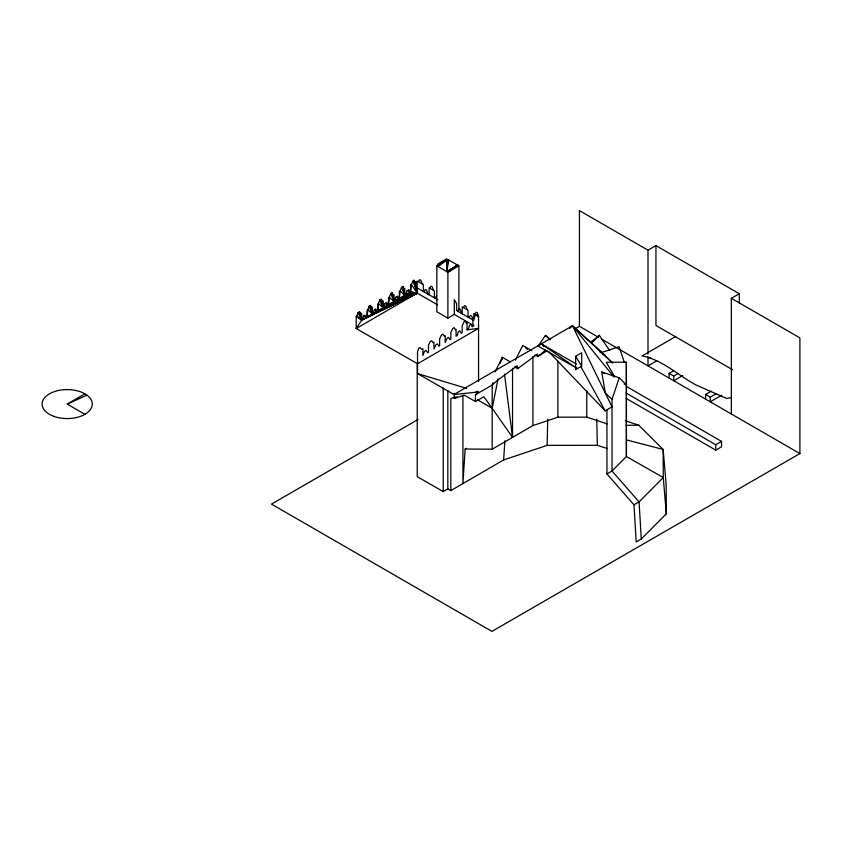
<?xml version="1.0" encoding="UTF-8"?>
<svg xmlns="http://www.w3.org/2000/svg" width="842" height="842" viewBox="0 0 842 842"><rect width="100%" height="100%" fill="white"/><g stroke="black" fill="none" stroke-linecap="round" stroke-linejoin="round"><path stroke-width="1.26" d="M614.618 376.606L606.208 362.239L626.374 362.207L626.406 456.543L612.029 471.004L606.945 473.951L633.984 504.842L636.205 541.953L641.288 538.996L666.306 513.841L666.169 484.824L663.149 449.47L638.731 425.189L625.427 420.79M417.222 363.912L417.222 476.646L443.229 491.581L447.839 488.907L450.807 490.623L503.653 459.942L547.111 445.376L547.742 419.158M466.489 448.249L465.142 449.039L462.921 483.592L462.921 395.351M503.653 459.942L504.895 440.745M447.839 259.504L446.755 271.598L457.574 265.093L457.89 266.44L457.89 265.083L449.154 270.156L449.154 271.513L457.574 265.093L447.891 272.24L447.891 318.139L436.83 311.782L436.83 265.893L447.839 259.504L458.901 265.851L458.901 310.488M423.315 291.437L423.315 284.522L417.222 281.028L417.222 293.132L377.774 310.824L378.426 303.541L379.647 300.099L381.205 299.194L382.436 301.215L383.026 307.783L417.222 293.132L437.577 304.825M437.724 299.71L417.222 287.932L416.18 288.543L415.148 282.228L413.854 280.249L417.222 293.132L388.52 304.593L389.257 297.258L390.751 293.658L392.119 292.858L393.256 294.932L394.003 301.404L417.222 293.132L413.854 280.249L411.285 284.47L410.591 291.785L361.65 320.192L356.208 328.538L417.537 363.765L478.551 328.359L467.068 329.822L467.068 322.918L466.447 323.275L465.321 321.202L463.995 321.97L462.174 325.759L462.174 332.674L461.163 333.253L459.837 330.864L458.311 331.748L457.101 335.611L456.069 336.211L456.069 329.306L455.364 329.706L454.196 327.654L452.87 328.433L450.838 332.337L450.838 339.242L450.028 339.715L448.618 337.379L447.06 338.284L445.197 342.526L445.197 335.611L444.271 336.147L442.924 334.2L441.355 335.105L439.65 338.831L439.65 345.736L438.861 346.199L437.44 343.873L435.935 344.736L433.935 349.051L433.935 342.147L433.041 342.662L431.704 340.715L430.073 341.663L428.483 345.304L428.483 352.219L427.599 352.735L426.115 350.44L424.4 351.43L422.873 355.471L422.873 348.567L421.663 349.272L419.926 347.546L418.727 348.241L417.537 351.661L417.537 373.574L454.006 394.519L478.551 391.972L475.467 394.761L475.467 401.581L464.289 395.161L454.291 398.477L454.291 393.225M417.222 293.132L376.963 311.298L375.732 308.856L374.395 309.635L373.027 313.582L417.222 293.132L383.794 307.33L385.12 303.404L387.804 305.004L417.222 293.132L372.343 313.982L371.49 307.562L370.427 305.457L369.017 306.277L367.87 309.667L367.017 310.161L367.017 317.066L417.222 293.132L394.677 301.015L396.077 297.047L398.645 298.721L417.222 293.132L366.165 317.571L364.828 315.192L363.533 315.939L362.239 319.844L417.222 293.132L405.539 294.721L407.191 290.595L410.212 291.995L417.222 293.132L361.65 320.192L360.671 313.845L359.502 311.793L358.029 312.645L357.05 315.939L356.208 316.434L356.208 328.538L417.222 293.132L410.591 291.785L410.591 284.87L411.285 284.47L417.222 293.132L399.318 298.331L400.097 290.964L401.571 287.375L403.192 286.438L404.77 295.163L417.222 293.132L412.938 280.786M367.017 317.066L367.87 309.667L372.343 313.982L372.343 307.067L371.49 307.562M448.828 260.073L446.755 271.598L446.702 258.799L437.882 263.925L437.882 265.283L438.008 266.567L446.702 260.157M498.032 378.963L492.181 408.265L512.546 437.387L512.546 368.333M501.853 359.85L502.358 357.303L510.168 361.786M612.029 399.34L619.217 377.784L601.725 371.985L605.293 393.025L612.029 399.34L612.029 471.004L639.067 501.895L641.288 538.996M493.065 382.647L492.181 385.057L492.181 449.207L465.142 449.039M500.148 363.334L502.358 357.303L495.012 371.922M429.957 288.343L430.893 286.143L432.293 286.954L433.367 290.301M457.89 311.298L458.964 308.761L460.3 309.519L461.479 313.361M424.094 291.879L425.242 289.385L426.61 290.174L427.904 294.079M515.378 360.102L522.735 345.483L531.839 350.714M418.442 281.733L419.59 279.66L421.021 280.481L422.126 283.849M435.146 298.236L436.493 295.847M468.983 317.666L470.383 315.318L471.846 316.16L472.899 319.918M474.909 314.161L476.235 312.193L477.277 312.792L478.551 316.255L478.551 381.584M538.059 346.283L545.406 335.39L550.205 339.284M463.384 307.541L464.795 305.625L465.952 306.288L467.236 309.751M591.747 342.904L599.304 335.305L609.619 350.525M534.944 354.987L537.975 356.619L545.458 350.114M569.581 328.369L572.476 325.77L602.24 352.64M590.631 342.357L599.304 335.305M514.588 366.891L517.641 368.649L537.533 353.987L537.975 356.619M539.659 355.335L547.068 350.725M360.671 313.845L361.65 313.277L361.65 320.192L356.208 316.434M382.436 301.215L383.026 300.868L383.026 307.783L378.426 303.541L377.774 303.92L377.774 310.824M393.256 294.932L394.003 294.5L394.003 301.404L389.257 297.258L388.52 297.679L388.52 304.593M404.002 288.69L404.77 288.248L404.77 295.163L400.097 290.964L399.318 291.416L399.318 298.331M415.148 282.228L416.18 281.628L416.18 288.543M385.12 303.404L386.825 302.425L387.804 305.004M396.077 297.047L397.582 296.173L398.645 298.721M407.191 290.595L408.812 289.659L410.212 291.995M458.901 265.851L447.891 272.24L436.83 265.893M447.891 318.139L454.291 314.424L454.291 299.594L456.596 303.646L456.596 310.551L473.825 320.444M467.068 329.822L468.268 329.127L469.668 325.159L471.015 324.38L472.257 326.822L472.878 326.454L472.878 319.55L473.972 318.918L475.193 315.466L476.583 314.666L477.761 316.718L478.551 316.255L473.825 313.54L473.825 319.297M454.006 394.519L572.476 325.77L612.397 362.786M454.291 398.477L457.059 396.866M475.467 394.761L492.181 385.057L497.264 380.468L517.167 365.807L517.641 368.649M475.467 401.581L483.824 396.729L492.181 408.265L477.551 399.855M575.623 356.303L581.696 352.777L581.696 366.091L575.623 369.617L575.623 356.303L581.696 366.091M492.181 449.207L532.923 425.568L557.899 417.19L586.779 417.148L607.061 423.863M548.468 351.419L605.166 410.833L612.029 406.854L572.476 325.77L613.955 377.016M633.984 504.842L639.067 501.895L663.275 477.54L663.149 449.47L626.332 439.871M84.926 414.327L67.192 404.076L84.926 393.835M598.546 337.326L579.443 326.296L579.443 210.616L648.003 250.2L655.95 245.611L739.287 293.721L739.287 302.888M418.074 419.463L271.471 504.105L491.928 631.384L799.9 453.575L799.9 337.895L731.34 298.31L731.34 414.001M574.897 328.927L579.443 326.296M731.34 298.31L739.287 293.721M675.758 336.505L642.078 355.977C661.917 359.502 678.242 375.406 695.829 384.889L726.909 398.529L731.572 397.413M657.002 360.681L648.003 365.881L648.003 356.682M669.085 378.058L669.085 373.353L673.642 370.722M669.085 373.353L673.747 376.037L678.294 373.416M682.841 375.49L673.747 380.742L673.747 376.037M705.596 399.14L705.596 394.435L711.29 391.151M705.596 394.435L710.259 397.119L715.942 393.835M721.626 395.256L710.259 401.823L710.259 397.119M626.206 393.067L715.753 444.765L721.562 441.408L721.562 446.776L715.753 450.133L626.206 398.445M67.192 404.076L86.958 395.161M612.587 362.881L601.641 352.514L619.081 346.662L624.322 362.218M455.427 396.95L450.807 398.487L450.807 490.623M625.922 425.315L638.731 425.189M547.111 445.376L597.357 445.302L607.314 448.597M649.929 357.797L651.213 358.366M417.537 373.574L466.636 388.383M476.172 391.256L478.551 391.972M624.111 383.92L626.406 384.878L626.406 456.543L663.275 477.54L666.306 513.841M543.974 346.704L541.269 343.873L576.307 363.997M537.796 345.894L577.349 368.607L541.269 343.873M454.291 314.424L474.141 325.822M732.529 369.701L655.95 325.496L655.95 245.611M601.925 339.273L799.9 453.575M626.364 386.436L721.562 441.408M601.725 371.985L603.946 373.28M599.83 351.956L605.114 355.24L601.641 352.514M363.533 315.939L366.165 317.571M374.395 309.635L376.963 311.298M525.513 347.778L527.366 349.314M357.05 315.939L361.65 320.192L359.502 311.793M619.217 377.784L626.406 384.878L626.374 362.207M545.406 335.39L550.015 339.957M580.833 366.596L605.166 410.833M358.029 312.645L361.65 320.192M379.647 300.099L383.026 307.783L381.205 299.194M369.017 306.277L372.343 313.982L370.427 305.457M390.751 293.658L394.003 301.404L392.119 292.858M401.571 287.375L404.77 295.163L403.192 286.438M504.495 374.101L512.546 437.387M596.736 419.084L597.357 445.302M715.753 444.765L715.753 450.133M648.003 250.2L648.003 354.05M606.945 409.801L606.945 473.951M586.779 391.088L586.779 417.148M557.899 361.165L557.899 417.19M532.923 356.513L532.923 425.568M468.015 317.108L468.015 310.203L462.237 306.877L462.237 313.792M447.839 390.604L447.839 488.907M443.229 388.025L443.229 491.581M434.367 297.784L434.367 290.869L429.104 287.848L429.104 294.763M53.635 416.274A25.092 14.493 0 0 0 92.252 404.76A25.092 14.493 0 0 0 55.677 391.204A25.092 14.493 0 0 0 53.635 416.274"/></g></svg>
